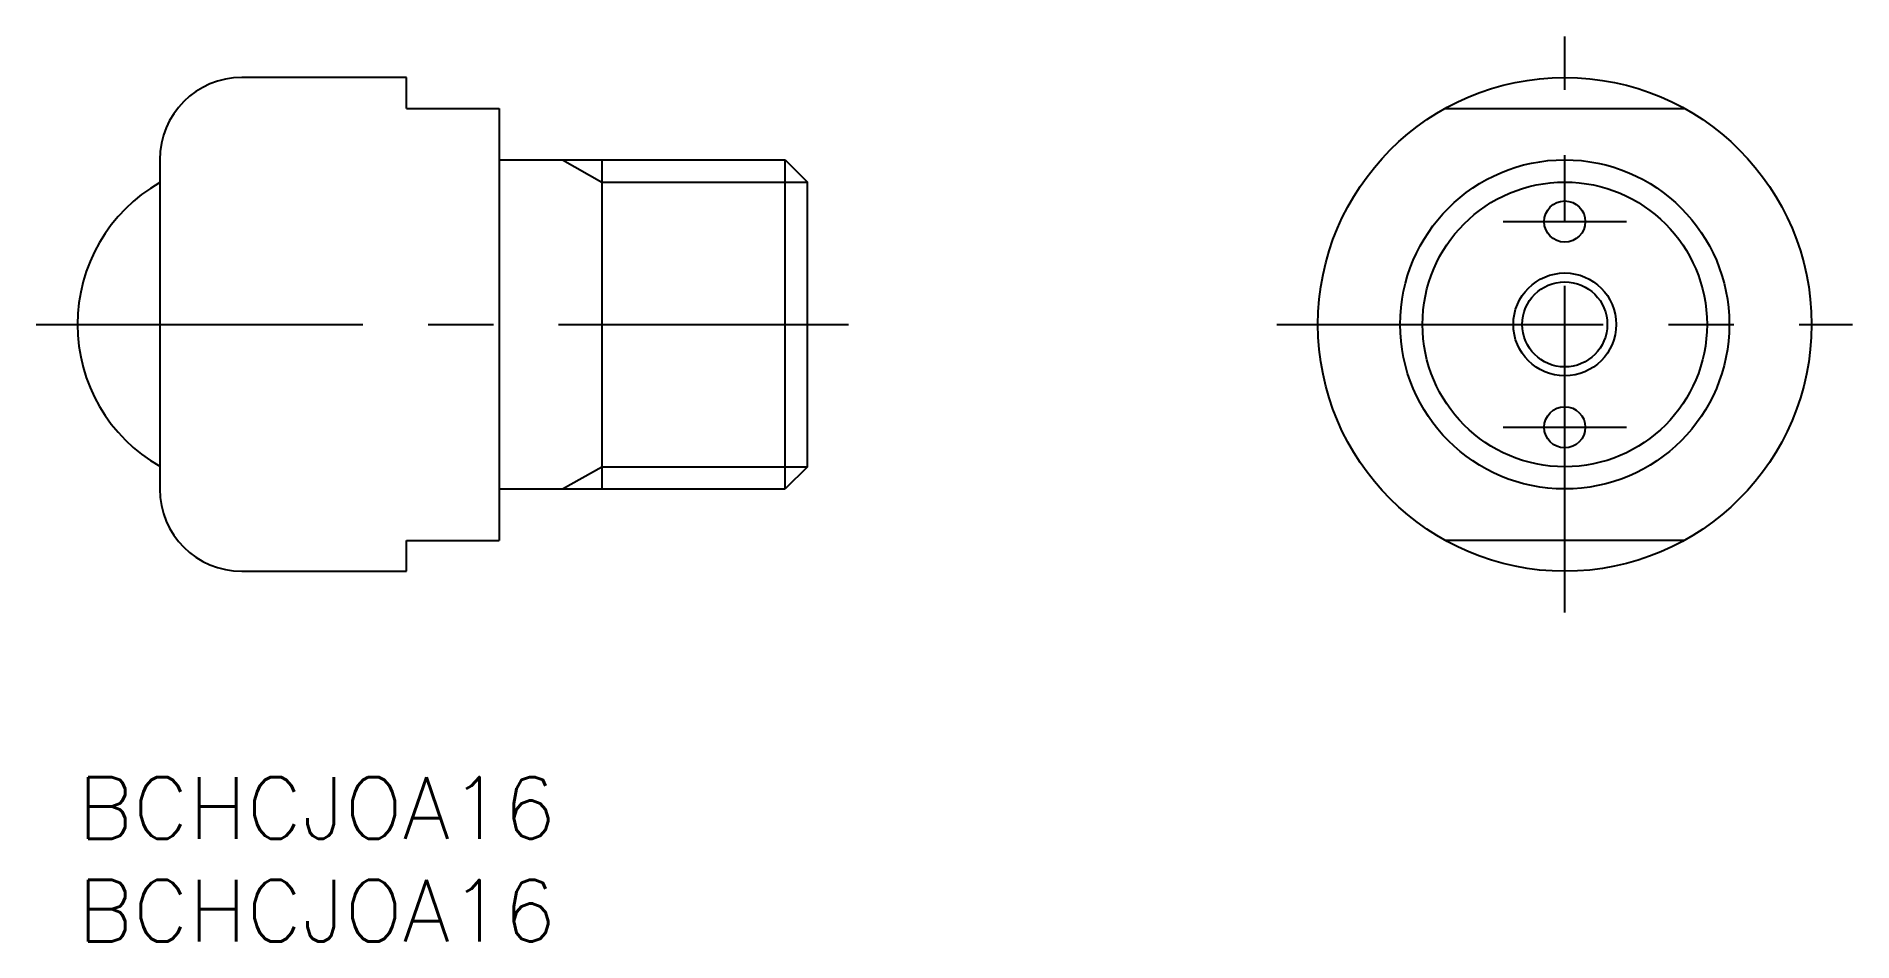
# Model space of a CAD drawing. Extents: x -2 to 86.3, y -8 to 36.
import ezdxf

# ---------------------------------------------------------------- set-up
doc = ezdxf.new("R2010")
doc.units = 0
doc.header["$LTSCALE"] = 0.5
doc.linetypes.add('CENTER', pattern=[50.8, 31.75, -6.35, 6.35, -6.35])
for name, color, linetype in [('MSM_CENTER', 1, 'CENTER'), ('MSM_CONTINUOUS', 7, 'CONTINUOUS'), ('MSM_NARROW', 5, 'CONTINUOUS'), ('MSM_PART_NUMBER', 7, 'CONTINUOUS')]:
    doc.layers.add(name, color=color, linetype=linetype)
doc.styles.get("Standard").update_dxf_attribs({"font": 'txt.shx', "height": 1, "bigfont": 'bigfont.shx'})

# ---------------------------------------------------------------- blocks, each defined once
blk = doc.blocks.new('*U16')
at = {"layer": 'MSM_PART_NUMBER'}
blk.add_text('BCHCJOA16', height=3, dxfattribs=at).set_placement((0, -3))
blk = doc.blocks.new('*U17')
at = {"layer": 'MSM_PART_NUMBER'}
blk.add_text('BCHCJOA16', height=3, dxfattribs=at).set_placement((0, -8))

msp = doc.modelspace()

# ---------------------------------------------------------------- linework, layer by layer
at = {"layer": 'MSM_CENTER'}
for p, q in [((72.324, 8), (72.324, 36)), ((69.324, 27), (75.324, 27)), ((-2, 22), (37.5, 22)), ((58.324, 22), (86.324, 22)), ((69.324, 17), (75.324, 17))]:
    msp.add_line(p, q, dxfattribs=at)
at = {"layer": 'MSM_CONTINUOUS'}
for p, q in [((16, 34), (8, 34)), ((16, 32.5), (16, 34)), ((16, 32.5), (20.5, 32.5)), ((20.5, 32.5), (20.5, 11.5)), ((66.515, 32.5), (78.134, 32.5)), ((4, 30), (4, 14)), ((20.5, 30), (34.418, 30)), ((34.418, 14), (34.418, 30)), ((34.418, 30), (35.5, 28.917)), ((35.5, 15.083), (35.5, 28.917)), ((35.5, 15.083), (34.418, 14)), ((20.5, 14), (34.418, 14)), ((16, 11.5), (20.5, 11.5)), ((16, 10), (16, 11.5)), ((78.134, 11.5), (66.515, 11.5)), ((8, 10), (16, 10))]:
    msp.add_line(p, q, dxfattribs=at)
for centre, radius in [((72.324, 22), 12), ((72.324, 22), 8), ((72.324, 27), 1), ((72.324, 22), 2.067), ((72.324, 17), 1)]:
    msp.add_circle(centre, radius, dxfattribs=at)
for centre, radius, start, end in [((8, 30), 4, 90, 180), ((7.937, 22), 7.937, 119.73987, 240.26013), ((8, 14), 4, 180, 270)]:
    msp.add_arc(centre, radius, start, end, dxfattribs=at)
at = {"layer": 'MSM_NARROW'}
for p, q in [((23.59, 30), (25.5, 28.917)), ((25.5, 30), (25.5, 14)), ((25.5, 28.917), (35.5, 28.917)), ((23.59, 14), (25.5, 15.083)), ((25.5, 15.083), (35.5, 15.083))]:
    msp.add_line(p, q, dxfattribs=at)
for radius in [6.918, 2.5]:
    msp.add_circle((72.324, 22), radius, dxfattribs=at)

# ---------------------------------------------------------------- block references
at = {"layer": 'MSM_CONTINUOUS'}
for name in ['*U16', '*U17']:
    msp.add_blockref(name, (0, 0), dxfattribs=at)

doc.saveas('drawing.dxf')
